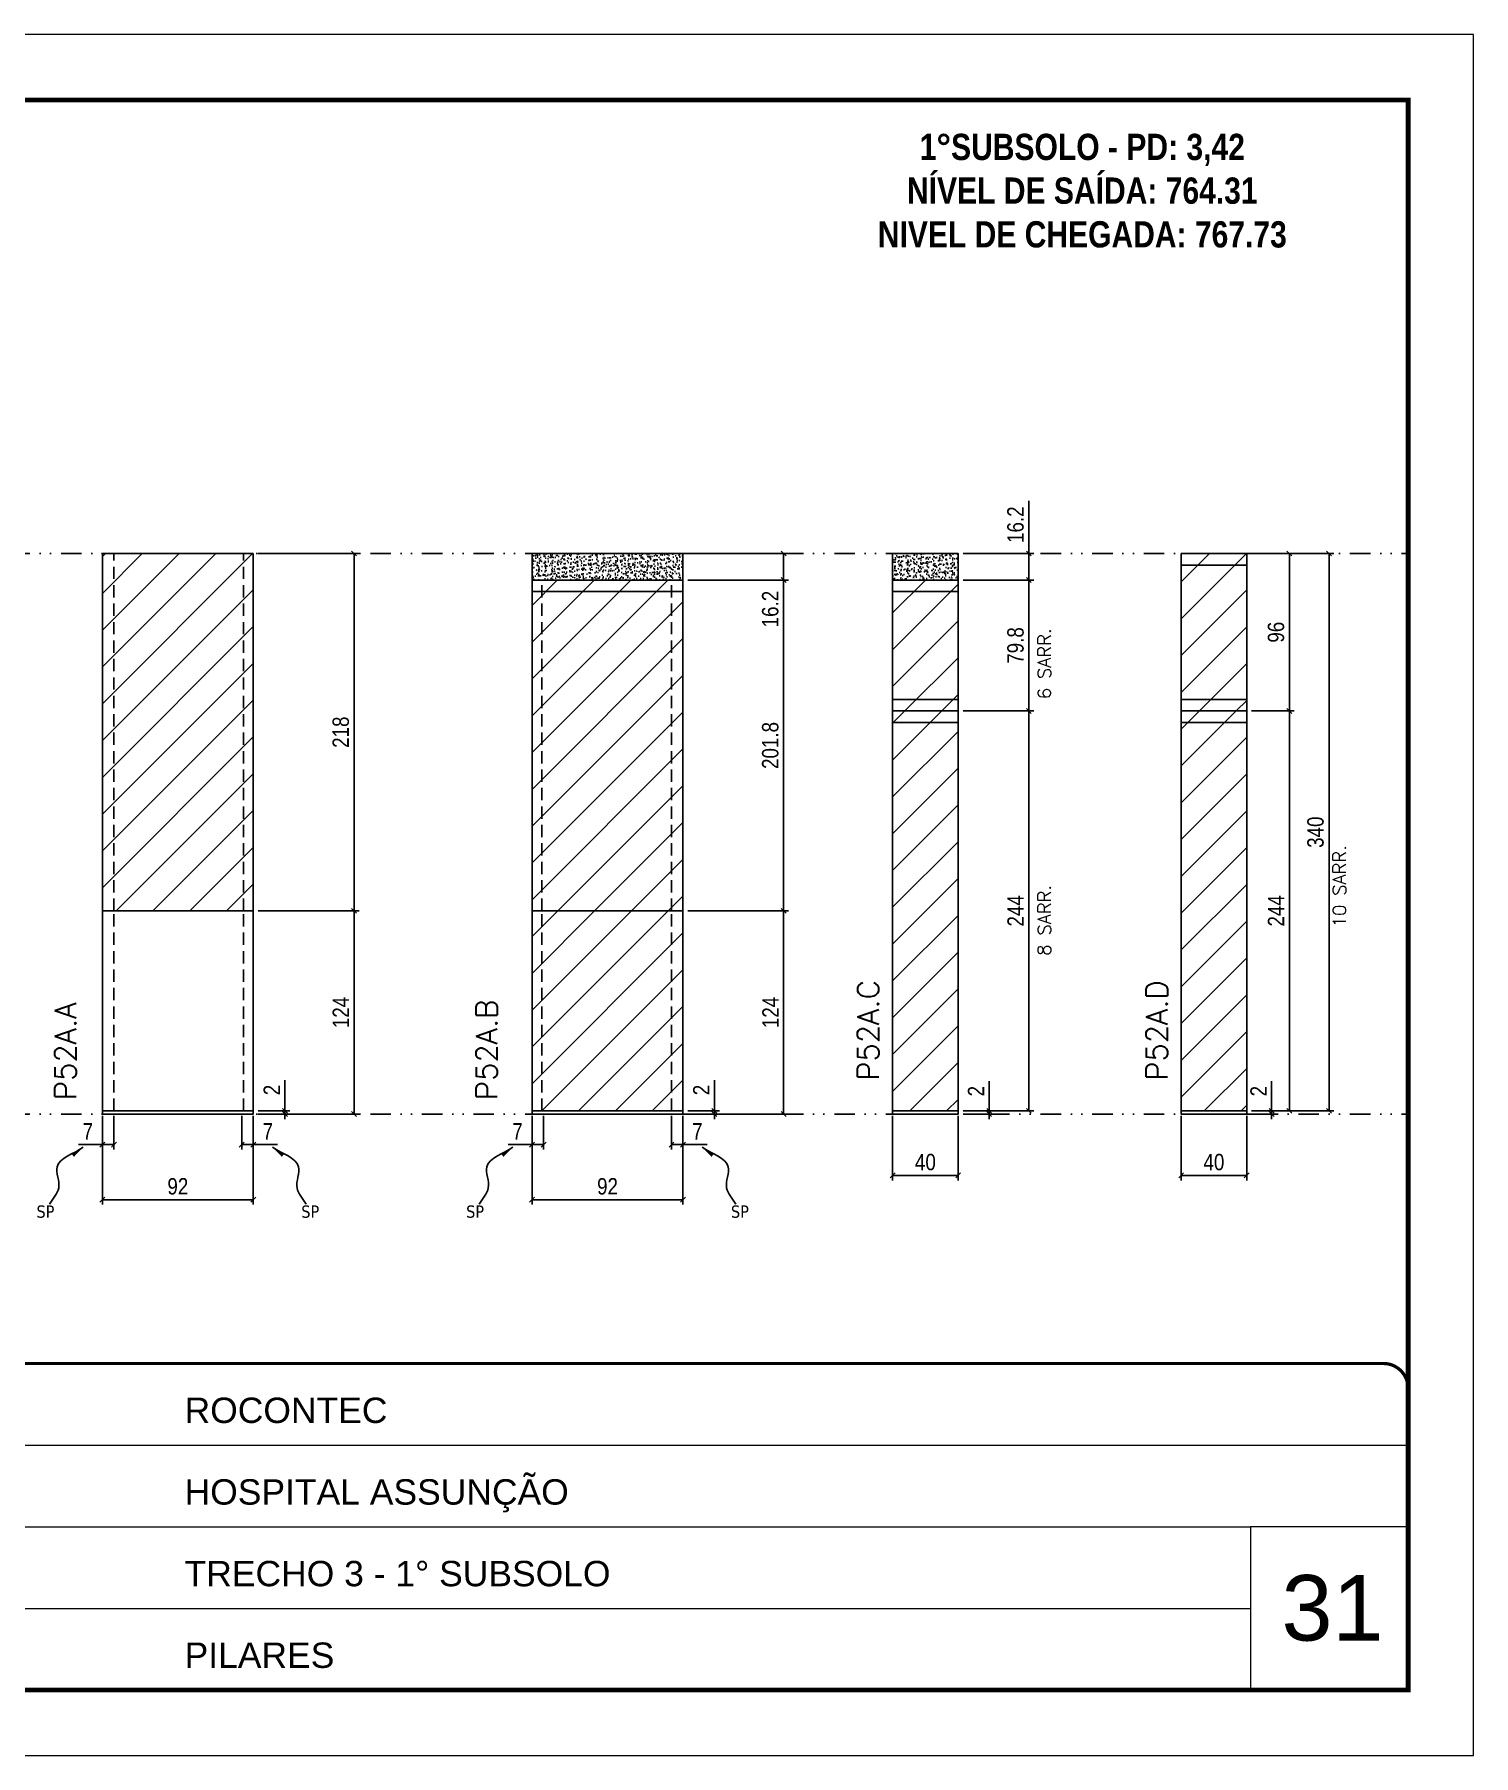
# Model space of a CAD drawing. Extents: x 2102 to 8383, y -13264 to 2718.
# Drawn here: x 5906 to 6784, y -6372 to -5322 of the extents above; entities that cross this region are included whole.
import ezdxf

# ---------------------------------------------------------------- set-up
doc = ezdxf.new("R2010")
doc.units = 0
for name, pattern in [('CONTINUO', [0]), ('DASHED', [0.75, 0.5, -0.25]), ('DIVIDE2', [0.625, 0.25, -0.125, 0, -0.125, 0, -0.125]), ('HIDDEN', [0.375, 0.25, -0.125])]:
    doc.linetypes.add(name, pattern=pattern)
for name, color, linetype, lineweight in [('CARIMBO', 255, 'Continuous', 9), ('Folhas', 255, 'Continuous', 9), ('Hachura', 251, 'Continuous', 9), ('SARRAFO DE PRESSAO', 251, 'DASHED', 9), ('Texto Seção', 7, 'Continuous', 15)]:
    doc.layers.add(name, color=color, linetype=linetype, lineweight=lineweight)
for name, color, linetype in [('COTA', 241, 'Continuous'), ('NOMENCLATURA', 7, 'Continuous'), ('Nível', 160, 'Continuous'), ('Painéis', 200, 'Continuous'), ('Romaneio', 10, 'Continuous'), ('SARR_2.2x7', 40, 'Continuous'), ('Sarrafo de Pressão', 42, 'HIDDEN'), ('texto', 7, 'Continuous')]:
    doc.layers.add(name, color=color, linetype=linetype)
doc.styles.add('ARIAL', font='arial.ttf')
doc.styles.add('COTA TECNICA', font='techl___.ttf', dxfattribs={"height": 10})
doc.styles.add('COTA TECNICA-50', font='techl___.ttf', dxfattribs={"height": 10})
doc.styles.add('REGUA-120', font='ROMANS.shx', dxfattribs={"height": 15})
doc.styles.add('ROMANC', font='techb___.ttf', dxfattribs={"height": 2.5})
doc.styles.add('ROMANS', font='romans.shx')
doc.styles.get("Standard").update_dxf_attribs({"font": 'arial.ttf'})
doc.dimstyles.new('COTA PAINEL-50', dxfattribs={"dimtxt": 10, "dimasz": 3, "dimexe": 3, "dimexo": 3, "dimgap": 3, "dimtad": 1, "dimdec": 1, "dimzin": 12, "dimdsep": 46, "dimtxsty": 'COTA TECNICA-50', "dimblk1": 'OBLIQUE', "dimblk2": 'OBLIQUE', "dimsah": 1, "dimcen": 0.9, "dimclrd": 4, "dimclre": 4, "dimclrt": 240, "dimadec": 1, "dimazin": 3, "dimtfac": 1, "dimtdec": 1, "dimtmove": 0, "dimatfit": 3, "dimfxl": 1, "dimtolj": 1, "dimtzin": 12, "dimarcsym": 0})
doc.dimstyles.new('PAINEL', dxfattribs={"dimtxt": 10, "dimasz": 3, "dimexe": 3, "dimexo": 3, "dimgap": 3, "dimtad": 1, "dimdec": 1, "dimzin": 12, "dimdsep": 46, "dimtxsty": 'COTA TECNICA', "dimblk1": 'OBLIQUE', "dimblk2": 'OBLIQUE', "dimsah": 1, "dimcen": 0.9, "dimclrd": 4, "dimclre": 4, "dimclrt": 240, "dimadec": 1, "dimazin": 3, "dimtfac": 1, "dimtdec": 1, "dimtmove": 0, "dimatfit": 3, "dimfxl": 1, "dimtolj": 1, "dimtzin": 12, "dimarcsym": 0})
doc.dimstyles.get("Standard").update_dxf_attribs({"dimtxt": 0.18, "dimasz": 0.18, "dimexe": 0.18, "dimexo": 0.0625, "dimgap": 0.09, "dimtad": 0, "dimtih": 1, "dimtoh": 1, "dimdec": 4, "dimzin": 0, "dimdsep": 46, "dimtxsty": 'Standard', "dimcen": 0.09, "dimadec": 0, "dimazin": 0, "dimtfac": 1, "dimtdec": 4, "dimtofl": 0, "dimtmove": 0, "dimatfit": 3, "dimfxl": 1, "dimtolj": 1, "dimtzin": 0, "dimarcsym": 0})
pattern_1 = [(45, (-128517.216, -32522.603), (-11.2253202, 11.2253202), [])]

# ---------------------------------------------------------------- blocks, each defined once
blk = doc.blocks.new('9999999999')
at = {"color": 30, "linetype": 'CONTINUO'}
for p, q in [((98564.6, 34379.6), (99584, 34379.6)), ((98564.6, 34329.8), (99488, 34329.8)), ((99584, 34329.8), (99488, 34329.8)), ((99488, 34329.8), (99488, 34230.2)), ((98564.6, 34280), (99488, 34280))]:
    blk.add_line(p, q, dxfattribs=at)
at = {"color": 30, "linetype": 'CONTINUO', "const_width": 2}
blk.add_lwpolyline([(99584, 34230.2), (99584, 34414.4, 0.414214), (99569, 34429.4), (98229, 34429.4, 0.414214), (98214, 34414.4), (98214, 34245.2, 0.414214), (98229, 34230.2), (99584, 34230.2)], format="xyb", dxfattribs=at)
at = {"layer": 'Folhas'}
blk.add_lwpolyline([(98139, 34190.2), (99624, 34190.2), (99624, 35240.2), (98139, 35240.2)], close=True, dxfattribs=at)
at = {"layer": 'Folhas', "color": 30, "const_width": 3}
blk.add_lwpolyline([(98214, 34230.2), (99584, 34230.2), (99584, 35200.2), (98214, 35200.2)], close=True, dxfattribs=at)
at = {"color": 7, "linetype": 'Continuous', "ltscale": 5, "style": 'ARIAL'}
for s, height, p in [('ROCONTEC', 15.48, (98837.7, 34393.1)), ('HOSPITAL ASSUNÇÃO', 15.483, (98837.7, 34343.3)), ('TRECHO 3 - 1° SUBSOLO', 15.483, (98837.7, 34293.5)), ('PILARES', 15.48, (98837.7, 34243.7))]:
    blk.add_text(s, height=height, dxfattribs=at).set_placement(p)
blk = doc.blocks.new('_Oblique')
at = {"color": 0, "linetype": 'ByBlock', "lineweight": -2}
blk.add_line((-0.5, -0.5), (0.5, 0.5), dxfattribs=at)
blk = doc.blocks.new('*D782')
at = {"layer": 'COTA', "color": 4, "lineweight": -2, "transparency": 16777216}
for p, q in [((5947.9, -5982.1), (5947.9, -6036.3)), ((6039.9, -5982.1), (6039.9, -6036.3)), ((6039.9, -6033.3), (5947.9, -6033.3))]:
    blk.add_line(p, q, dxfattribs=at)
at = {"layer": 'Defpoints', "color": 0, "transparency": 16777216}
for p in [(5947.9, -5979.1), (6039.9, -5979.1), (5947.9, -6033.3)]:
    blk.add_point(p, dxfattribs=at)
at = {"layer": 'COTA', "color": 4, "lineweight": -2, "transparency": 16777216, "xscale": 3, "yscale": 3, "zscale": 3, "rotation": 180}
blk.add_blockref('_Oblique', (5947.9, -6033.3), dxfattribs=at)
at = {"layer": 'COTA', "color": 4, "lineweight": -2, "transparency": 16777216, "xscale": 3, "yscale": 3, "zscale": 3}
blk.add_blockref('_Oblique', (6039.9, -6033.3), dxfattribs=at)
at = {"layer": 'COTA', "color": 240, "transparency": 16777216, "insert": (5993.9, -6025.2), "char_height": 10, "attachment_point": 5, "style": 'COTA TECNICA'}
blk.add_mtext('\\A1;92', dxfattribs=at)
blk = doc.blocks.new('*D783')
at = {"layer": 'COTA', "color": 4, "lineweight": -2, "transparency": 16777216}
for p, q in [((5947.9, -5984.1), (5947.9, -6002.7)), ((5954.9, -5982.1), (5954.9, -6002.7)), ((5947.9, -5999.7), (5933.2, -5999.7)), ((5954.9, -5999.7), (5947.9, -5999.7))]:
    blk.add_line(p, q, dxfattribs=at)
at = {"layer": 'Defpoints', "color": 0, "transparency": 16777216}
for p in [(5947.9, -5981.1), (5954.9, -5979.1), (5947.9, -5999.7)]:
    blk.add_point(p, dxfattribs=at)
at = {"layer": 'COTA', "color": 4, "lineweight": -2, "transparency": 16777216, "xscale": 3, "yscale": 3, "zscale": 3, "rotation": 180}
blk.add_blockref('_Oblique', (5947.9, -5999.7), dxfattribs=at)
at = {"layer": 'COTA', "color": 4, "lineweight": -2, "transparency": 16777216, "xscale": 3, "yscale": 3, "zscale": 3}
blk.add_blockref('_Oblique', (5954.9, -5999.7), dxfattribs=at)
at = {"layer": 'COTA', "color": 240, "transparency": 16777216, "insert": (5939, -5991.6), "char_height": 10, "attachment_point": 5, "style": 'COTA TECNICA-50'}
blk.add_mtext('\\A1;7', dxfattribs=at)
blk = doc.blocks.new('*D784')
at = {"layer": 'COTA', "color": 4, "lineweight": -2, "transparency": 16777216}
for p, q in [((6032.9, -5982.1), (6032.9, -6002.7)), ((6039.9, -5984.1), (6039.9, -6002.7)), ((6032.9, -5999.7), (6039.9, -5999.7)), ((6039.9, -5999.7), (6054.6, -5999.7))]:
    blk.add_line(p, q, dxfattribs=at)
at = {"layer": 'Defpoints', "color": 0, "transparency": 16777216}
for p in [(6032.9, -5979.1), (6039.9, -5981.1), (6039.9, -5999.7)]:
    blk.add_point(p, dxfattribs=at)
at = {"layer": 'COTA', "color": 4, "lineweight": -2, "transparency": 16777216, "xscale": 3, "yscale": 3, "zscale": 3, "rotation": 180}
blk.add_blockref('_Oblique', (6032.9, -5999.7), dxfattribs=at)
at = {"layer": 'COTA', "color": 4, "lineweight": -2, "transparency": 16777216, "xscale": 3, "yscale": 3, "zscale": 3}
blk.add_blockref('_Oblique', (6039.9, -5999.7), dxfattribs=at)
at = {"layer": 'COTA', "color": 240, "transparency": 16777216, "insert": (6048.8, -5991.6), "char_height": 10, "attachment_point": 5, "style": 'COTA TECNICA-50'}
blk.add_mtext('\\A1;7', dxfattribs=at)
blk = doc.blocks.new('*D785')
at = {"layer": 'Defpoints', "color": 0, "linetype": 'ByBlock', "transparency": 16777216}
for p in [(6039.9, -5857.1), (6101.4, -5857.1), (6039.9, -5981.1)]:
    blk.add_point(p, dxfattribs=at)
at = {"layer": 'Romaneio', "color": 4, "linetype": 'ByBlock', "lineweight": -2, "transparency": 16777216}
for p, q in [((6042.9, -5857.1), (6104.4, -5857.1)), ((6101.4, -5981.1), (6101.4, -5857.1)), ((6042.9, -5981.1), (6104.4, -5981.1))]:
    blk.add_line(p, q, dxfattribs=at)
at = {"layer": 'Romaneio', "color": 4, "linetype": 'ByBlock', "lineweight": -2, "transparency": 16777216, "xscale": 3, "yscale": 3, "zscale": 3}
for p, rotation in [((6101.4, -5857.1), 90), ((6101.4, -5981.1), 270)]:
    blk.add_blockref('_Oblique', p, dxfattribs=dict(at, rotation=rotation))
at = {"layer": 'Romaneio', "color": 240, "linetype": 'ByBlock', "transparency": 16777216, "insert": (6093.3, -5919.1), "char_height": 10, "attachment_point": 5, "rotation": 90, "style": 'COTA TECNICA'}
blk.add_mtext('\\A1;124', dxfattribs=at)
blk = doc.blocks.new('*D786')
at = {"layer": 'COTA', "color": 4, "lineweight": -2, "transparency": 16777216}
for p, q in [((6059.2, -5979.1), (6059.2, -5960.3)), ((6042.9, -5979.1), (6062.2, -5979.1)), ((6042.9, -5981.1), (6062.2, -5981.1)), ((6059.2, -5981.1), (6059.2, -5979.1)), ((6059.2, -5981.1), (6059.2, -5984.1))]:
    blk.add_line(p, q, dxfattribs=at)
at = {"layer": 'Defpoints', "color": 0, "transparency": 16777216}
for p in [(6039.9, -5979.1), (6039.9, -5981.1), (6059.2, -5981.1)]:
    blk.add_point(p, dxfattribs=at)
at = {"layer": 'COTA', "color": 4, "lineweight": -2, "transparency": 16777216, "xscale": 3, "yscale": 3, "zscale": 3}
for p, rotation in [((6059.2, -5979.1), 270), ((6059.2, -5981.1), 90)]:
    blk.add_blockref('_Oblique', p, dxfattribs=dict(at, rotation=rotation))
at = {"layer": 'COTA', "color": 240, "transparency": 16777216, "insert": (6051.2, -5966.4), "char_height": 10, "attachment_point": 5, "rotation": 90, "style": 'COTA TECNICA-50'}
blk.add_mtext('\\A1;2', dxfattribs=at)
blk = doc.blocks.new('*D1424')
at = {"layer": 'COTA', "color": 4, "linetype": 'ByBlock', "lineweight": -2, "transparency": 16777216}
for p, q in [((6042.9, -5639.1), (6104.4, -5639.1)), ((6101.4, -5857.1), (6101.4, -5639.1)), ((6042.9, -5857.1), (6104.4, -5857.1))]:
    blk.add_line(p, q, dxfattribs=at)
at = {"layer": 'Defpoints', "color": 0, "linetype": 'ByBlock', "transparency": 16777216}
for p in [(6039.9, -5639.1), (6101.4, -5639.1), (6039.9, -5857.1)]:
    blk.add_point(p, dxfattribs=at)
at = {"layer": 'COTA', "color": 4, "linetype": 'ByBlock', "lineweight": -2, "transparency": 16777216, "xscale": 3, "yscale": 3, "zscale": 3}
for p, rotation in [((6101.4, -5639.1), 90), ((6101.4, -5857.1), 270)]:
    blk.add_blockref('_Oblique', p, dxfattribs=dict(at, rotation=rotation))
at = {"layer": 'COTA', "color": 240, "linetype": 'ByBlock', "transparency": 16777216, "insert": (6093.3, -5748.1), "char_height": 10, "attachment_point": 5, "rotation": 90, "style": 'COTA TECNICA'}
blk.add_mtext('\\A1;218', dxfattribs=at)
blk = doc.blocks.new('*D787')
at = {"layer": 'COTA', "color": 4, "lineweight": -2, "transparency": 16777216}
for p, q in [((6429.9, -5982.1), (6429.9, -6021.5)), ((6469.9, -5982.1), (6469.9, -6021.5)), ((6429.9, -6018.5), (6469.9, -6018.5))]:
    blk.add_line(p, q, dxfattribs=at)
at = {"layer": 'Defpoints', "color": 0, "transparency": 16777216}
for p in [(6429.9, -5979.1), (6469.9, -5979.1), (6469.9, -6018.5)]:
    blk.add_point(p, dxfattribs=at)
at = {"layer": 'COTA', "color": 4, "lineweight": -2, "transparency": 16777216, "xscale": 3, "yscale": 3, "zscale": 3, "rotation": 180}
blk.add_blockref('_Oblique', (6429.9, -6018.5), dxfattribs=at)
at = {"layer": 'COTA', "color": 4, "lineweight": -2, "transparency": 16777216, "xscale": 3, "yscale": 3, "zscale": 3}
blk.add_blockref('_Oblique', (6469.9, -6018.5), dxfattribs=at)
at = {"layer": 'COTA', "color": 240, "transparency": 16777216, "insert": (6449.9, -6010.4), "char_height": 10, "attachment_point": 5, "style": 'COTA TECNICA'}
blk.add_mtext('\\A1;40', dxfattribs=at)
blk = doc.blocks.new('*D788')
at = {"layer": 'COTA', "color": 4, "lineweight": -2, "transparency": 16777216}
for p, q in [((6488.8, -5979.1), (6488.8, -5961)), ((6472.9, -5979.1), (6491.8, -5979.1)), ((6472.9, -5981.1), (6491.8, -5981.1)), ((6488.8, -5981.1), (6488.8, -5979.1)), ((6488.8, -5981.1), (6488.8, -5984.1))]:
    blk.add_line(p, q, dxfattribs=at)
at = {"layer": 'Defpoints', "color": 0, "transparency": 16777216}
for p in [(6469.9, -5979.1), (6469.9, -5981.1), (6488.8, -5979.1)]:
    blk.add_point(p, dxfattribs=at)
at = {"layer": 'COTA', "color": 4, "lineweight": -2, "transparency": 16777216, "xscale": 3, "yscale": 3, "zscale": 3}
for p, rotation in [((6488.8, -5979.1), 270), ((6488.8, -5981.1), 90)]:
    blk.add_blockref('_Oblique', p, dxfattribs=dict(at, rotation=rotation))
at = {"layer": 'COTA', "color": 240, "transparency": 16777216, "insert": (6480.8, -5967.1), "char_height": 10, "attachment_point": 5, "rotation": 90, "style": 'COTA TECNICA-50'}
blk.add_mtext('\\A1;2', dxfattribs=at)
blk = doc.blocks.new('*D1425')
at = {"layer": 'COTA', "color": 4, "linetype": 'ByBlock', "lineweight": -2, "transparency": 16777216}
for p, q in [((6472.9, -5735.1), (6516, -5735.1)), ((6513, -5979.1), (6513, -5735.1)), ((6472.9, -5979.1), (6516, -5979.1))]:
    blk.add_line(p, q, dxfattribs=at)
at = {"layer": 'Defpoints', "color": 0, "linetype": 'ByBlock', "transparency": 16777216}
for p in [(6469.9, -5735.1), (6513, -5735.1), (6469.9, -5979.1)]:
    blk.add_point(p, dxfattribs=at)
at = {"layer": 'COTA', "color": 4, "linetype": 'ByBlock', "lineweight": -2, "transparency": 16777216, "xscale": 3, "yscale": 3, "zscale": 3}
for p, rotation in [((6513, -5735.1), 90), ((6513, -5979.1), 270)]:
    blk.add_blockref('_Oblique', p, dxfattribs=dict(at, rotation=rotation))
at = {"layer": 'COTA', "color": 240, "linetype": 'ByBlock', "transparency": 16777216, "insert": (6504.9, -5857.1), "char_height": 10, "attachment_point": 5, "rotation": 90, "style": 'COTA TECNICA'}
blk.add_mtext('\\A1;244', dxfattribs=at)
blk = doc.blocks.new('*D1426')
at = {"layer": 'COTA', "color": 4, "linetype": 'ByBlock', "lineweight": -2, "transparency": 16777216}
for p, q in [((6472.9, -5655.3), (6516, -5655.3)), ((6513, -5735.1), (6513, -5655.3)), ((6472.9, -5735.1), (6516, -5735.1))]:
    blk.add_line(p, q, dxfattribs=at)
at = {"layer": 'Defpoints', "color": 0, "linetype": 'ByBlock', "transparency": 16777216}
for p in [(6469.9, -5655.3), (6513, -5655.3), (6469.9, -5735.1)]:
    blk.add_point(p, dxfattribs=at)
at = {"layer": 'COTA', "color": 4, "linetype": 'ByBlock', "lineweight": -2, "transparency": 16777216, "xscale": 3, "yscale": 3, "zscale": 3}
for p, rotation in [((6513, -5655.3), 90), ((6513, -5735.1), 270)]:
    blk.add_blockref('_Oblique', p, dxfattribs=dict(at, rotation=rotation))
at = {"layer": 'COTA', "color": 240, "linetype": 'ByBlock', "transparency": 16777216, "insert": (6504.9, -5695.2), "char_height": 10, "attachment_point": 5, "rotation": 90, "style": 'COTA TECNICA'}
blk.add_mtext('\\A1;79.8', dxfattribs=at)
blk = doc.blocks.new('*D789')
at = {"layer": 'COTA', "color": 4, "lineweight": -2, "transparency": 16777216}
for p, q in [((6605.9, -5982.1), (6605.9, -6021.5)), ((6645.9, -5982.1), (6645.9, -6021.5)), ((6605.9, -6018.5), (6645.9, -6018.5))]:
    blk.add_line(p, q, dxfattribs=at)
at = {"layer": 'Defpoints', "color": 0, "transparency": 16777216}
for p in [(6605.9, -5979.1), (6645.9, -5979.1), (6645.9, -6018.5)]:
    blk.add_point(p, dxfattribs=at)
at = {"layer": 'COTA', "color": 4, "lineweight": -2, "transparency": 16777216, "xscale": 3, "yscale": 3, "zscale": 3, "rotation": 180}
blk.add_blockref('_Oblique', (6605.9, -6018.5), dxfattribs=at)
at = {"layer": 'COTA', "color": 4, "lineweight": -2, "transparency": 16777216, "xscale": 3, "yscale": 3, "zscale": 3}
blk.add_blockref('_Oblique', (6645.9, -6018.5), dxfattribs=at)
at = {"layer": 'COTA', "color": 240, "transparency": 16777216, "insert": (6625.9, -6010.4), "char_height": 10, "attachment_point": 5, "style": 'COTA TECNICA'}
blk.add_mtext('\\A1;40', dxfattribs=at)
blk = doc.blocks.new('*D790')
at = {"layer": 'COTA', "color": 4, "lineweight": -2, "transparency": 16777216}
for p, q in [((6661.1, -5979.1), (6661.1, -5961)), ((6648.9, -5979.1), (6664.1, -5979.1)), ((6648.9, -5981.1), (6664.1, -5981.1)), ((6661.1, -5981.1), (6661.1, -5979.1)), ((6661.1, -5981.1), (6661.1, -5984.1))]:
    blk.add_line(p, q, dxfattribs=at)
at = {"layer": 'Defpoints', "color": 0, "transparency": 16777216}
for p in [(6645.9, -5979.1), (6645.9, -5981.1), (6661.1, -5979.1)]:
    blk.add_point(p, dxfattribs=at)
at = {"layer": 'COTA', "color": 4, "lineweight": -2, "transparency": 16777216, "xscale": 3, "yscale": 3, "zscale": 3}
for p, rotation in [((6661.1, -5979.1), 270), ((6661.1, -5981.1), 90)]:
    blk.add_blockref('_Oblique', p, dxfattribs=dict(at, rotation=rotation))
at = {"layer": 'COTA', "color": 240, "transparency": 16777216, "insert": (6653.1, -5967.1), "char_height": 10, "attachment_point": 5, "rotation": 90, "style": 'COTA TECNICA-50'}
blk.add_mtext('\\A1;2', dxfattribs=at)
blk = doc.blocks.new('*D1427')
at = {"layer": 'COTA', "color": 4, "linetype": 'ByBlock', "lineweight": -2, "transparency": 16777216}
for p, q in [((6648.9, -5639.1), (6699.1, -5639.1)), ((6696.1, -5979.1), (6696.1, -5639.1)), ((6648.9, -5979.1), (6699.1, -5979.1))]:
    blk.add_line(p, q, dxfattribs=at)
at = {"layer": 'Defpoints', "color": 0, "linetype": 'ByBlock', "transparency": 16777216}
for p in [(6645.9, -5639.1), (6696.1, -5639.1), (6645.9, -5979.1)]:
    blk.add_point(p, dxfattribs=at)
at = {"layer": 'COTA', "color": 4, "linetype": 'ByBlock', "lineweight": -2, "transparency": 16777216, "xscale": 3, "yscale": 3, "zscale": 3}
for p, rotation in [((6696.1, -5639.1), 90), ((6696.1, -5979.1), 270)]:
    blk.add_blockref('_Oblique', p, dxfattribs=dict(at, rotation=rotation))
at = {"layer": 'COTA', "color": 240, "linetype": 'ByBlock', "transparency": 16777216, "insert": (6687.9, -5809.1), "char_height": 10, "attachment_point": 5, "rotation": 90, "style": 'COTA TECNICA'}
blk.add_mtext('\\A1;340', dxfattribs=at)
blk = doc.blocks.new('*D1428')
at = {"layer": 'COTA', "color": 4, "linetype": 'ByBlock', "lineweight": -2, "transparency": 16777216}
for p, q in [((6648.9, -5735.1), (6674.9, -5735.1)), ((6671.9, -5979.1), (6671.9, -5735.1)), ((6648.9, -5979.1), (6674.9, -5979.1))]:
    blk.add_line(p, q, dxfattribs=at)
at = {"layer": 'Defpoints', "color": 0, "linetype": 'ByBlock', "transparency": 16777216}
for p in [(6645.9, -5735.1), (6671.9, -5735.1), (6645.9, -5979.1)]:
    blk.add_point(p, dxfattribs=at)
at = {"layer": 'COTA', "color": 4, "linetype": 'ByBlock', "lineweight": -2, "transparency": 16777216, "xscale": 3, "yscale": 3, "zscale": 3}
for p, rotation in [((6671.9, -5735.1), 90), ((6671.9, -5979.1), 270)]:
    blk.add_blockref('_Oblique', p, dxfattribs=dict(at, rotation=rotation))
at = {"layer": 'COTA', "color": 240, "linetype": 'ByBlock', "transparency": 16777216, "insert": (6663.8, -5857.1), "char_height": 10, "attachment_point": 5, "rotation": 90, "style": 'COTA TECNICA'}
blk.add_mtext('\\A1;244', dxfattribs=at)
blk = doc.blocks.new('*D1429')
at = {"layer": 'COTA', "color": 4, "linetype": 'ByBlock', "lineweight": -2, "transparency": 16777216}
for p, q in [((6648.9, -5639.1), (6674.9, -5639.1)), ((6671.9, -5735.1), (6671.9, -5639.1)), ((6648.9, -5735.1), (6674.9, -5735.1))]:
    blk.add_line(p, q, dxfattribs=at)
at = {"layer": 'Defpoints', "color": 0, "linetype": 'ByBlock', "transparency": 16777216}
for p in [(6645.9, -5639.1), (6671.9, -5639.1), (6645.9, -5735.1)]:
    blk.add_point(p, dxfattribs=at)
at = {"layer": 'COTA', "color": 4, "linetype": 'ByBlock', "lineweight": -2, "transparency": 16777216, "xscale": 3, "yscale": 3, "zscale": 3}
for p, rotation in [((6671.9, -5639.1), 90), ((6671.9, -5735.1), 270)]:
    blk.add_blockref('_Oblique', p, dxfattribs=dict(at, rotation=rotation))
at = {"layer": 'COTA', "color": 240, "linetype": 'ByBlock', "transparency": 16777216, "insert": (6663.8, -5687.1), "char_height": 10, "attachment_point": 5, "rotation": 90, "style": 'COTA TECNICA'}
blk.add_mtext('\\A1;96', dxfattribs=at)
blk = doc.blocks.new('*D1430')
at = {"layer": 'COTA', "color": 4, "linetype": 'ByBlock', "lineweight": -2, "transparency": 16777216}
for p, q in [((6513, -5639.1), (6513, -5606.9)), ((6472.9, -5639.1), (6516, -5639.1)), ((6513, -5655.3), (6513, -5639.1)), ((6472.9, -5655.3), (6516, -5655.3))]:
    blk.add_line(p, q, dxfattribs=at)
at = {"layer": 'Defpoints', "color": 0, "linetype": 'ByBlock', "transparency": 16777216}
for p in [(6469.9, -5639.1), (6513, -5639.1), (6469.9, -5655.3)]:
    blk.add_point(p, dxfattribs=at)
at = {"layer": 'COTA', "color": 4, "linetype": 'ByBlock', "lineweight": -2, "transparency": 16777216, "xscale": 3, "yscale": 3, "zscale": 3}
for p, rotation in [((6513, -5639.1), 90), ((6513, -5655.3), 270)]:
    blk.add_blockref('_Oblique', p, dxfattribs=dict(at, rotation=rotation))
at = {"layer": 'COTA', "color": 240, "linetype": 'ByBlock', "transparency": 16777216, "insert": (6504.9, -5621.5), "char_height": 10, "attachment_point": 5, "rotation": 90, "style": 'COTA TECNICA'}
blk.add_mtext('\\A1;16.2', dxfattribs=at)
blk = doc.blocks.new('*D791')
at = {"layer": 'COTA', "color": 4, "lineweight": -2, "transparency": 16777216}
for p, q in [((6210, -5982.1), (6210, -6036.3)), ((6302, -5982.1), (6302, -6036.3)), ((6210, -6033.3), (6302, -6033.3))]:
    blk.add_line(p, q, dxfattribs=at)
at = {"layer": 'Defpoints', "color": 0, "transparency": 16777216}
for p in [(6210, -5979.1), (6302, -5979.1), (6302, -6033.3)]:
    blk.add_point(p, dxfattribs=at)
at = {"layer": 'COTA', "color": 4, "lineweight": -2, "transparency": 16777216, "xscale": 3, "yscale": 3, "zscale": 3, "rotation": 180}
blk.add_blockref('_Oblique', (6210, -6033.3), dxfattribs=at)
at = {"layer": 'COTA', "color": 4, "lineweight": -2, "transparency": 16777216, "xscale": 3, "yscale": 3, "zscale": 3}
blk.add_blockref('_Oblique', (6302, -6033.3), dxfattribs=at)
at = {"layer": 'COTA', "color": 240, "transparency": 16777216, "insert": (6256, -6025.2), "char_height": 10, "attachment_point": 5, "style": 'COTA TECNICA'}
blk.add_mtext('\\A1;92', dxfattribs=at)
blk = doc.blocks.new('*D792')
at = {"layer": 'COTA', "color": 4, "lineweight": -2, "transparency": 16777216}
for p, q in [((6295, -5982.1), (6295, -6002.7)), ((6302, -5984.1), (6302, -6002.7)), ((6295, -5999.7), (6302, -5999.7)), ((6302, -5999.7), (6316.7, -5999.7))]:
    blk.add_line(p, q, dxfattribs=at)
at = {"layer": 'Defpoints', "color": 0, "transparency": 16777216}
for p in [(6295, -5979.1), (6302, -5981.1), (6302, -5999.7)]:
    blk.add_point(p, dxfattribs=at)
at = {"layer": 'COTA', "color": 4, "lineweight": -2, "transparency": 16777216, "xscale": 3, "yscale": 3, "zscale": 3, "rotation": 180}
blk.add_blockref('_Oblique', (6295, -5999.7), dxfattribs=at)
at = {"layer": 'COTA', "color": 4, "lineweight": -2, "transparency": 16777216, "xscale": 3, "yscale": 3, "zscale": 3}
blk.add_blockref('_Oblique', (6302, -5999.7), dxfattribs=at)
at = {"layer": 'COTA', "color": 240, "transparency": 16777216, "insert": (6310.8, -5991.6), "char_height": 10, "attachment_point": 5, "style": 'COTA TECNICA-50'}
blk.add_mtext('\\A1;7', dxfattribs=at)
blk = doc.blocks.new('*D793')
at = {"layer": 'COTA', "color": 4, "lineweight": -2, "transparency": 16777216}
for p, q in [((6210, -5984.1), (6210, -6002.7)), ((6217, -5982.1), (6217, -6002.7)), ((6210, -5999.7), (6195.3, -5999.7)), ((6217, -5999.7), (6210, -5999.7))]:
    blk.add_line(p, q, dxfattribs=at)
at = {"layer": 'Defpoints', "color": 0, "transparency": 16777216}
for p in [(6210, -5981.1), (6217, -5979.1), (6210, -5999.7)]:
    blk.add_point(p, dxfattribs=at)
at = {"layer": 'COTA', "color": 4, "lineweight": -2, "transparency": 16777216, "xscale": 3, "yscale": 3, "zscale": 3, "rotation": 180}
blk.add_blockref('_Oblique', (6210, -5999.7), dxfattribs=at)
at = {"layer": 'COTA', "color": 4, "lineweight": -2, "transparency": 16777216, "xscale": 3, "yscale": 3, "zscale": 3}
blk.add_blockref('_Oblique', (6217, -5999.7), dxfattribs=at)
at = {"layer": 'COTA', "color": 240, "transparency": 16777216, "insert": (6201.1, -5991.6), "char_height": 10, "attachment_point": 5, "style": 'COTA TECNICA-50'}
blk.add_mtext('\\A1;7', dxfattribs=at)
blk = doc.blocks.new('*D794')
at = {"layer": 'Defpoints', "color": 0, "linetype": 'ByBlock', "transparency": 16777216}
for p in [(6302, -5857.1), (6363.4, -5857.1), (6302, -5981.1)]:
    blk.add_point(p, dxfattribs=at)
at = {"layer": 'Romaneio', "color": 4, "linetype": 'ByBlock', "lineweight": -2, "transparency": 16777216}
for p, q in [((6305, -5857.1), (6366.4, -5857.1)), ((6363.4, -5981.1), (6363.4, -5857.1)), ((6305, -5981.1), (6366.4, -5981.1))]:
    blk.add_line(p, q, dxfattribs=at)
at = {"layer": 'Romaneio', "color": 4, "linetype": 'ByBlock', "lineweight": -2, "transparency": 16777216, "xscale": 3, "yscale": 3, "zscale": 3}
for p, rotation in [((6363.4, -5857.1), 90), ((6363.4, -5981.1), 270)]:
    blk.add_blockref('_Oblique', p, dxfattribs=dict(at, rotation=rotation))
at = {"layer": 'Romaneio', "color": 240, "linetype": 'ByBlock', "transparency": 16777216, "insert": (6355.4, -5919.1), "char_height": 10, "attachment_point": 5, "rotation": 90, "style": 'COTA TECNICA'}
blk.add_mtext('\\A1;124', dxfattribs=at)
blk = doc.blocks.new('*D795')
at = {"layer": 'COTA', "color": 4, "lineweight": -2, "transparency": 16777216}
for p, q in [((6321.2, -5979.1), (6321.2, -5960.3)), ((6305, -5979.1), (6324.2, -5979.1)), ((6305, -5981.1), (6324.2, -5981.1)), ((6321.2, -5981.1), (6321.2, -5979.1)), ((6321.2, -5981.1), (6321.2, -5984.1))]:
    blk.add_line(p, q, dxfattribs=at)
at = {"layer": 'Defpoints', "color": 0, "transparency": 16777216}
for p in [(6302, -5979.1), (6302, -5981.1), (6321.2, -5981.1)]:
    blk.add_point(p, dxfattribs=at)
at = {"layer": 'COTA', "color": 4, "lineweight": -2, "transparency": 16777216, "xscale": 3, "yscale": 3, "zscale": 3}
for p, rotation in [((6321.2, -5979.1), 270), ((6321.2, -5981.1), 90)]:
    blk.add_blockref('_Oblique', p, dxfattribs=dict(at, rotation=rotation))
at = {"layer": 'COTA', "color": 240, "transparency": 16777216, "insert": (6313.2, -5966.4), "char_height": 10, "attachment_point": 5, "rotation": 90, "style": 'COTA TECNICA-50'}
blk.add_mtext('\\A1;2', dxfattribs=at)
blk = doc.blocks.new('*D1431')
at = {"layer": 'COTA', "color": 4, "linetype": 'ByBlock', "lineweight": -2, "transparency": 16777216}
for p, q in [((6305, -5655.3), (6366.4, -5655.3)), ((6363.4, -5655.3), (6363.4, -5857.1)), ((6305, -5857.1), (6366.4, -5857.1))]:
    blk.add_line(p, q, dxfattribs=at)
at = {"layer": 'Defpoints', "color": 0, "linetype": 'ByBlock', "transparency": 16777216}
for p in [(6302, -5655.3), (6302, -5857.1), (6363.4, -5857.1)]:
    blk.add_point(p, dxfattribs=at)
at = {"layer": 'COTA', "color": 4, "linetype": 'ByBlock', "lineweight": -2, "transparency": 16777216, "xscale": 3, "yscale": 3, "zscale": 3}
for p, rotation in [((6363.4, -5655.3), 90), ((6363.4, -5857.1), 270)]:
    blk.add_blockref('_Oblique', p, dxfattribs=dict(at, rotation=rotation))
at = {"layer": 'COTA', "color": 240, "linetype": 'ByBlock', "transparency": 16777216, "insert": (6355.3, -5756.2), "char_height": 10, "attachment_point": 5, "rotation": 90, "style": 'COTA TECNICA'}
blk.add_mtext('\\A1;201.8', dxfattribs=at)
blk = doc.blocks.new('*D1432')
at = {"layer": 'COTA', "color": 4, "linetype": 'ByBlock', "lineweight": -2, "transparency": 16777216}
for p, q in [((6305, -5639.1), (6366.4, -5639.1)), ((6363.4, -5639.1), (6363.4, -5655.3)), ((6305, -5655.3), (6366.4, -5655.3)), ((6363.4, -5655.3), (6363.4, -5687.6))]:
    blk.add_line(p, q, dxfattribs=at)
at = {"layer": 'Defpoints', "color": 0, "linetype": 'ByBlock', "transparency": 16777216}
for p in [(6302, -5639.1), (6302, -5655.3), (6363.4, -5655.3)]:
    blk.add_point(p, dxfattribs=at)
at = {"layer": 'COTA', "color": 4, "linetype": 'ByBlock', "lineweight": -2, "transparency": 16777216, "xscale": 3, "yscale": 3, "zscale": 3}
for p, rotation in [((6363.4, -5639.1), 90), ((6363.4, -5655.3), 270)]:
    blk.add_blockref('_Oblique', p, dxfattribs=dict(at, rotation=rotation))
at = {"layer": 'COTA', "color": 240, "linetype": 'ByBlock', "transparency": 16777216, "insert": (6355.3, -5673), "char_height": 10, "attachment_point": 5, "rotation": 90, "style": 'COTA TECNICA'}
blk.add_mtext('\\A1;16.2', dxfattribs=at)

msp = doc.modelspace()

# ---------------------------------------------------------------- hatches: boundary and pattern name
at = {"layer": 'COTA', "linetype": 'ByBlock'}
h = msp.add_hatch(dxfattribs=at)
h.set_pattern_fill('AR-CONC', color=256, scale=0.03)
h.set_pattern_definition([(50, (-126918.716, -32525.8026), (5.46554007, -0.47817257), [0.5715, -6.2865]), (355, (-126918.716, -32525.8026), (-1.05730264, 5.73170536), [0.4572, -5.02921753]), (100.4514447, (-126918.2604, -32525.8424), (4.40823741, 5.25353256), [0.48570026, -5.34270734]), (46.1842, (-126918.716, -32524.2786), (8.13237123, -1.26126984), [0.85725, -9.42975]), (96.6355576, (-126918.038, -32524.384), (7.122124, 7.42278374), [0.7285507, -8.01406824]), (351.184151, (-126918.716, -32524.279), (7.122124, 7.42278374), [0.685799, -7.54379196]), (21, (-126917.954, -32524.6596), (4.54843174, -3.06795595), [0.5715, -6.2865]), (326, (-126917.954, -32524.6596), (1.85406085, 5.52563898), [0.4572, -5.0292]), (71.451445, (-126917.575, -32524.915), (6.40249258, 2.45768307), [0.48570026, -5.34269813]), (37.5, (-126918.7158, -32525.8026), (0.092658098, 2.536651166), [0, -4.96824, 0, -5.1054, 0, -5.04825]), (7.5, (-126918.7158, -32525.8026), (2.004589875, 3.005417245), [0, -2.91084, 0, -4.85394, 0, -1.92405]), (327.5, (-126920.415, -32525.8026), (4.067717855, -0.17186232), [0, -1.905, 0, -5.9436, 0, -7.8867]), (317.5, (-126921.177, -32525.8026), (4.44387544, 0.76279473), [0, -2.4765, 0, -3.94716, 0, -5.6007])])
h.paths.add_polyline_path([(6301.98, -5655.34), (6301.98, -5639.14), (6209.98, -5639.14), (6209.98, -5655.34)])
h = msp.add_hatch(dxfattribs=at)
h.set_pattern_fill('AR-CONC', color=256, scale=0.03)
h.set_pattern_definition([(50, (-128490.216, -37120.103), (5.46554007, -0.47817257), [0.5715, -6.2865]), (355, (-128490.216, -37120.103), (-1.05730264, 5.73170536), [0.4572, -5.02921753]), (100.4514447, (-128489.7604, -37120.143), (4.40823741, 5.25353256), [0.48570026, -5.34270734]), (46.1842, (-128490.216, -37118.579), (8.13237123, -1.26126984), [0.85725, -9.42975]), (96.6355576, (-128489.538, -37118.684), (7.122124, 7.42278374), [0.7285507, -8.01406824]), (351.184151, (-128490.216, -37118.579), (7.122124, 7.42278374), [0.685799, -7.54379196]), (21, (-128489.454, -37118.96), (4.54843174, -3.06795595), [0.5715, -6.2865]), (326, (-128489.454, -37118.96), (1.85406085, 5.52563898), [0.4572, -5.0292]), (71.451445, (-128489.075, -37119.2157), (6.40249258, 2.45768307), [0.48570026, -5.34269813]), (37.5, (-128490.2158, -37120.103), (0.092658098, 2.536651166), [0, -4.96824, 0, -5.1054, 0, -5.04825]), (7.5, (-128490.2158, -37120.103), (2.004589875, 3.005417245), [0, -2.91084, 0, -4.85394, 0, -1.92405]), (327.5, (-128491.915, -37120.103), (4.067717855, -0.17186232), [0, -1.905, 0, -5.9436, 0, -7.8867]), (317.5, (-128492.677, -37120.103), (4.44387544, 0.76279473), [0, -2.4765, 0, -3.94716, 0, -5.6007])])
h.paths.add_polyline_path([(6469.88, -5655.34), (6469.88, -5639.14), (6429.88, -5639.14), (6429.88, -5655.34)])
at = {"layer": 'Hachura', "linetype": 'ByBlock'}
h = msp.add_hatch(dxfattribs=at)
h.set_pattern_fill('ANSI31', color=256, scale=5)
h.set_pattern_definition(pattern_1)
h.paths.add_polyline_path([(6039.9, -5639.14), (5947.9, -5639.14), (5947.9, -5699.14), (5947.9, -5857.14), (6039.9, -5857.14)])
h = msp.add_hatch(dxfattribs=at)
h.set_pattern_fill('ANSI31', color=256, scale=5)
h.set_pattern_definition(pattern_1)
h.paths.add_polyline_path([(6605.94, -5735.14), (6645.94, -5735.14), (6645.94, -5639.14), (6605.94, -5639.14)])
h = msp.add_hatch(dxfattribs=at)
h.set_pattern_fill('ANSI31', color=256, scale=5)
h.set_pattern_definition(pattern_1)
h.paths.add_polyline_path([(6301.98, -5703.14), (6301.98, -5655.34), (6209.98, -5655.34), (6209.98, -5857.14), (6301.98, -5857.14)])
h = msp.add_hatch(dxfattribs=at)
h.set_pattern_fill('ANSI31', color=256, scale=5)
h.set_pattern_definition(pattern_1)
h.paths.add_polyline_path([(6469.88, -5655.34), (6429.88, -5655.34), (6429.88, -5735.14), (6469.88, -5735.14)])
h = msp.add_hatch(dxfattribs=at)
h.set_pattern_fill('ANSI31', color=256, scale=5)
h.set_pattern_definition(pattern_1)
h.paths.add_polyline_path([(6469.88, -5735.14), (6429.88, -5735.14), (6429.88, -5979.14), (6469.88, -5979.14)])
h = msp.add_hatch(dxfattribs=at)
h.set_pattern_fill('ANSI31', color=256, scale=5)
h.set_pattern_definition(pattern_1)
h.paths.add_polyline_path([(6645.94, -5735.14), (6605.94, -5735.14), (6605.94, -5979.14), (6645.94, -5979.14)])
h = msp.add_hatch(dxfattribs=at)
h.set_pattern_fill('ANSI31', color=256, scale=5)
h.set_pattern_definition(pattern_1)
h.paths.add_polyline_path([(6301.98, -5857.14), (6209.98, -5857.14), (6209.98, -5979.14), (6301.98, -5979.14)])

# ---------------------------------------------------------------- linework, layer by layer
at = {"layer": 'COTA', "linetype": 'ByBlock'}
for points in [[(6301.98, -5655.34), (6209.98, -5655.34), (6209.98, -5639.14), (6301.98, -5639.14)], [(6429.88, -5655.34), (6469.88, -5655.34), (6469.88, -5639.14), (6429.88, -5639.14)]]:
    msp.add_lwpolyline(points, close=True, dxfattribs=at)
at = {"layer": 'Nível', "color": 4, "linetype": 'DIVIDE2', "ltscale": 50}
for p, q in [((5733.94, -5639.14), (6744.28, -5639.14)), ((5733.94, -5981.14), (6744.28, -5981.14))]:
    msp.add_line(p, q, dxfattribs=at)
at = {"layer": 'Painéis', "linetype": 'ByBlock'}
for p, q in [((5947.9, -5699.14), (5947.9, -5639.14)), ((5947.9, -5639.14), (6039.9, -5639.14)), ((5947.9, -5646.14), (5947.9, -5981.14)), ((6005.9, -5639.14), (6005.9, -5639.14)), ((6039.9, -5639.14), (6039.9, -5981.14)), ((6209.98, -5655.34), (6209.98, -5981.14)), ((6209.98, -5655.34), (6301.98, -5655.34)), ((6301.98, -5703.14), (6301.98, -5655.34)), ((6301.98, -5703.14), (6301.98, -5981.14)), ((6039.9, -5857.14), (5947.9, -5857.14)), ((6209.98, -5857.14), (6301.98, -5857.14)), ((6209.98, -5857.14), (6301.98, -5857.14)), ((6039.9, -5979.14), (5947.9, -5979.14)), ((6039.9, -5981.14), (5947.9, -5981.14)), ((6209.98, -5979.14), (6301.98, -5979.14)), ((6209.98, -5981.14), (6301.98, -5981.14))]:
    msp.add_line(p, q, dxfattribs=at)
at = {"layer": 'Painéis'}
msp.add_line((6605.94, -5735.14), (6645.94, -5735.14), dxfattribs=at)
for points in [[(6605.94, -5979.14), (6645.94, -5979.14), (6645.94, -5639.14), (6605.94, -5639.14)], [(6605.94, -5639.14), (6645.94, -5639.14), (6645.94, -5639.14), (6605.94, -5639.14)], [(6429.88, -5735.14), (6469.88, -5735.14), (6469.88, -5655.34), (6429.88, -5655.34)], [(6429.88, -5979.14), (6469.88, -5979.14), (6469.88, -5735.14), (6429.88, -5735.14)], [(6429.88, -5979.14), (6469.88, -5979.14), (6469.88, -5981.14), (6429.88, -5981.14)], [(6605.94, -5979.14), (6645.94, -5979.14), (6645.94, -5981.14), (6605.94, -5981.14)]]:
    msp.add_lwpolyline(points, close=True, dxfattribs=at)
at = {"layer": 'SARR_2.2x7'}
for p, q in [((6605.94, -5646.14), (6645.94, -5646.14)), ((6301.98, -5662.34), (6209.98, -5662.34)), ((6469.88, -5662.34), (6429.88, -5662.34)), ((6429.88, -5728.14), (6469.88, -5728.14)), ((6605.94, -5728.14), (6645.94, -5728.14)), ((6429.88, -5742.14), (6469.88, -5742.14)), ((6605.94, -5742.14), (6645.94, -5742.14))]:
    msp.add_line(p, q, dxfattribs=at)
at = {"layer": 'Sarrafo de Pressão', "ltscale": 30}
for p, q in [((5954.9, -5857.14), (5954.9, -5639.14)), ((6033.9, -5857.14), (6033.9, -5639.14)), ((6215.98, -5857.14), (6215.98, -5655.34)), ((6294.98, -5857.14), (6294.98, -5655.34)), ((5954.9, -5979.14), (5954.9, -5857.14)), ((6033.9, -5979.14), (6033.9, -5857.14)), ((6215.98, -5979.14), (6215.98, -5857.14)), ((6294.98, -5979.14), (6294.98, -5857.14))]:
    msp.add_line(p, q, dxfattribs=at)

# ---------------------------------------------------------------- block references
at = {"layer": 'SARRAFO DE PRESSAO', "color": 6, "linetype": 'ByBlock'}
msp.add_blockref('9999999999', (-92839.69, -40562.63), dxfattribs=at)

# ---------------------------------------------------------------- texts
at = {"layer": 'CARIMBO', "style": 'ARIAL'}
msp.add_text('31', height=40, dxfattribs=at).set_placement((6667.14, -6302.28))
at = {"layer": 'NOMENCLATURA', "color": 2, "insert": (6545.61, -5356.36), "char_height": 16, "attachment_point": 2, "style": 'ROMANC'}
msp.add_mtext_dynamic_manual_height_columns('\\P1°SUBSOLO - PD: 3,42\\PNÍVEL DE SAÍDA: 764.31\\PNIVEL DE CHEGADA: 767.73', width=300.2766, gutter_width=1, heights=[0], dxfattribs=at)
at = {"layer": 'texto', "color": 0, "char_height": 7.5, "attachment_point": 5}
for insert in [(5913.12, -6040.63), (6074.67, -6040.63), (6175.21, -6040.63), (6336.76, -6040.63)]:
    msp.add_mtext('{\\fTahoma|b0|i0|c0|p34;\\C4;SP}', dxfattribs=dict(at, insert=insert))
at = {"layer": 'Texto Seção', "linetype": 'Continuous', "style": 'ROMANS'}
for s, p in [('6 SARR.', (6526.46, -5727.95)), ('10 SARR.', (6706.45, -5867.06)), ('8 SARR.', (6526.46, -5884.45))]:
    msp.add_text(s, height=8, rotation=90, dxfattribs=at).set_placement(p)
at = {"layer": 'Texto Seção', "style": 'REGUA-120'}
for s, p in [('P52A.A', (5931.83, -5972.5)), ('P52A.B', (6188.77, -5972.5))]:
    msp.add_text(s, height=13, rotation=90, dxfattribs=at).set_placement(p)
at = {"layer": 'Texto Seção', "char_height": 13, "width": 285.3299, "attachment_point": 7, "rotation": 90, "style": 'REGUA-120'}
for s, insert in [('P52A.C', (6421.55, -5960.67)), ('P52A.D', (6597.61, -5960.67))]:
    msp.add_mtext(s, dxfattribs=dict(at, insert=insert))

# ---------------------------------------------------------------- dimensions: what is measured, and where the dimension line sits
at = {"layer": 'COTA', "linetype": 'ByBlock'}
for base, p1, p2, picture, middle in [((6512.96, -5639.14), (6469.88, -5655.34), (6469.88, -5639.14), '*D1430', (6504.86, -5621.52)), ((6101.36, -5639.14), (6039.9, -5857.14), (6039.9, -5639.14), '*D1424', (6093.26, -5748.14)), ((6363.45, -5655.34), (6301.98, -5639.14), (6301.98, -5655.34), '*D1432', (6355.34, -5672.96)), ((6696.09, -5639.14), (6645.94, -5979.14), (6645.94, -5639.14), '*D1427', (6687.87, -5809.14)), ((6363.45, -5857.14), (6301.98, -5655.34), (6301.98, -5857.14), '*D1431', (6355.32, -5756.24)), ((6512.96, -5735.14), (6469.88, -5979.14), (6469.88, -5735.14), '*D1425', (6504.89, -5857.14)), ((6671.91, -5735.14), (6645.94, -5979.14), (6645.94, -5735.14), '*D1428', (6663.84, -5857.14))]:
    dim = msp.add_linear_dim(base=base, p1=p1, p2=p2, angle=90, dimstyle='PAINEL', dxfattribs=at)
    dim.commit()
    dim.dimension.update_dxf_attribs({"geometry": picture, "text_midpoint": middle})
for base, p1, p2, picture, middle in [((6671.91, -5639.14), (6645.94, -5735.14), (6645.94, -5639.14), '*D1429', (6663.78, -5687.14)), ((6512.96, -5655.34), (6469.88, -5735.14), (6469.88, -5655.34), '*D1426', (6504.86, -5695.24))]:
    dim = msp.add_linear_dim(base=base, p1=p1, p2=p2, angle=90, dimstyle='PAINEL', override={"dimtmove": 1}, dxfattribs=at)
    dim.commit()
    dim.dimension.update_dxf_attribs({"geometry": picture, "text_midpoint": middle})
at = {"layer": 'COTA'}
for base, p1, p2, picture, middle in [((6059.15, -5981.14), (6039.9, -5979.14), (6039.9, -5981.14), '*D786', (6059.15, -5966.39)), ((6321.24, -5981.14), (6301.98, -5979.14), (6301.98, -5981.14), '*D795', (6321.24, -5966.39)), ((6488.79, -5979.14), (6469.88, -5981.14), (6469.88, -5979.14), '*D788', (6488.79, -5967.08)), ((6661.06, -5979.14), (6645.94, -5981.14), (6645.94, -5979.14), '*D790', (6661.06, -5967.08))]:
    dim = msp.add_linear_dim(base=base, p1=p1, p2=p2, angle=90, dimstyle='COTA PAINEL-50', dxfattribs=at)
    dim.commit()
    dim.dimension.update_dxf_attribs({"geometry": picture, "text_midpoint": middle, "dimtype": 160})
for base, p1, p2, picture, middle in [((5947.9, -5999.65), (5954.9, -5979.14), (5947.9, -5981.14), '*D783', (5939.03, -5991.58)), ((6209.98, -5999.65), (6216.98, -5979.14), (6209.98, -5981.14), '*D793', (6201.12, -5991.58))]:
    dim = msp.add_linear_dim(base=base, p1=p1, p2=p2, angle=180, dimstyle='COTA PAINEL-50', dxfattribs=at)
    dim.commit()
    dim.dimension.update_dxf_attribs({"geometry": picture, "text_midpoint": middle})
dim = msp.add_linear_dim(base=(5947.9, -6033.32), p1=(6039.9, -5979.14), p2=(5947.9, -5979.14), angle=180, dimstyle='PAINEL', override={"dimarcsym": 2}, dxfattribs=at)
dim.commit()
dim.dimension.update_dxf_attribs({"geometry": '*D782', "text_midpoint": (5993.9, -6025.23)})
for base, p1, p2, picture, middle in [((6039.9, -5999.65), (6032.9, -5979.14), (6039.9, -5981.14), '*D784', (6048.76, -5991.58)), ((6301.98, -5999.65), (6294.98, -5979.14), (6301.98, -5981.14), '*D792', (6310.85, -5991.58))]:
    dim = msp.add_linear_dim(base=base, p1=p1, p2=p2, dimstyle='COTA PAINEL-50', dxfattribs=at)
    dim.commit()
    dim.dimension.update_dxf_attribs({"geometry": picture, "text_midpoint": middle})
for base, p1, p2, picture, middle in [((6301.98, -6033.32), (6209.98, -5979.14), (6301.98, -5979.14), '*D791', (6255.98, -6025.23)), ((6469.88, -6018.49), (6429.88, -5979.14), (6469.88, -5979.14), '*D787', (6449.88, -6010.38)), ((6645.94, -6018.49), (6605.94, -5979.14), (6645.94, -5979.14), '*D789', (6625.94, -6010.38))]:
    dim = msp.add_linear_dim(base=base, p1=p1, p2=p2, dimstyle='PAINEL', override={"dimarcsym": 2}, dxfattribs=at)
    dim.commit()
    dim.dimension.update_dxf_attribs({"geometry": picture, "text_midpoint": middle})
at = {"layer": 'Romaneio', "linetype": 'ByBlock'}
for p1, p2, picture, middle in [((6039.9, -5981.14), (6039.9, -5857.14), '*D785', (6093.28, -5919.14)), ((6301.98, -5981.14), (6301.98, -5857.14), '*D794', (6355.37, -5919.14))]:
    dim = msp.add_aligned_dim(p1=p1, p2=p2, distance=-61.46, dimstyle='PAINEL', dxfattribs=at)
    dim.commit()
    dim.dimension.update_dxf_attribs({"geometry": picture, "text_midpoint": middle})

# ---------------------------------------------------------------- leaders
at = {"layer": 'COTA', "path_type": 1}
for points in [[(5936.07, -6001.32), (5920.28, -6013.16), (5921.21, -6026.16), (5915.65, -6035.94)], [(6051.72, -6001.32), (6067.51, -6013.16), (6066.58, -6026.16), (6072.14, -6035.94)], [(6198.15, -6001.32), (6182.37, -6013.16), (6183.29, -6026.16), (6177.74, -6035.94)], [(6313.81, -6001.32), (6329.6, -6013.16), (6328.67, -6026.16), (6334.22, -6035.94)]]:
    msp.add_leader(points, dimstyle='Standard', override={"dimasz": 8}, dxfattribs=at)

doc.saveas('drawing.dxf')
